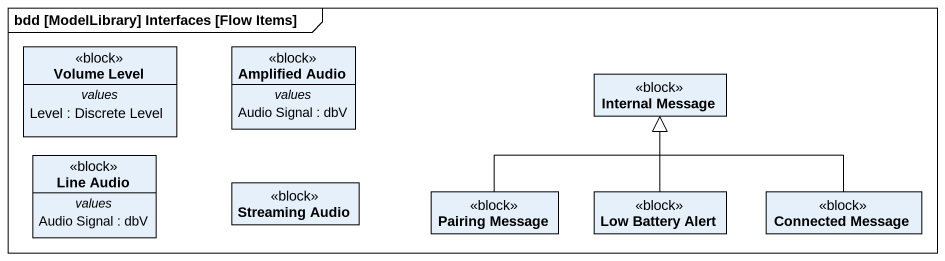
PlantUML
@startuml
mainframe bdd [ModelLibrary] Interfaces [Flow Items]
hide circle
hide empty members
class "Volume Level" as Volume_Level <<block>> {
  -- values --
  Level : Discrete Level
}
class "Amplified Audio" as Amplified_Audio <<block>> {
  -- values --
  Audio Signal : dbV
}
class "Internal Message" as Internal_Message <<block>>
class "Line Audio" as Line_Audio <<block>> {
  -- values --
  Audio Signal : dbV
}
class "Streaming Audio" as Streaming_Audio <<block>>
class "Pairing Message" as Pairing_Message <<block>>
class "Low Battery Alert" as Low_Battery_Alert <<block>>
class "Connected Message" as Connected_Message <<block>>
Pairing_Message -up-|> Internal_Message
Low_Battery_Alert -up-|> Internal_Message
Connected_Message -up-|> Internal_Message
@enduml
